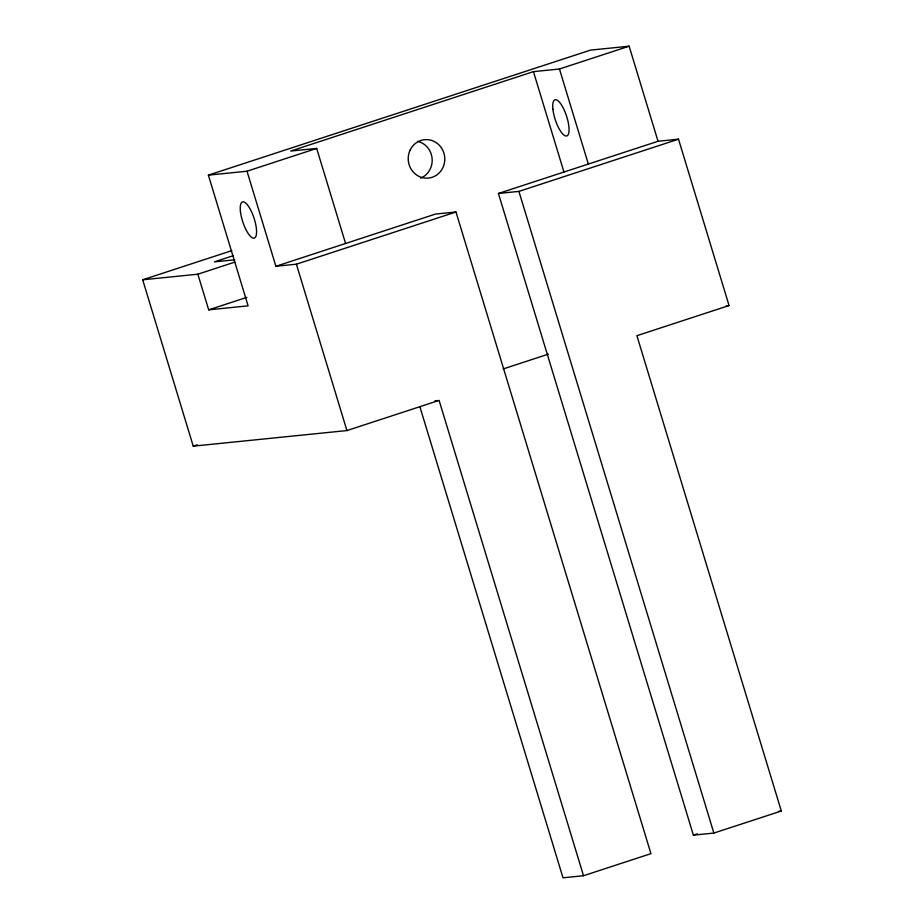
<?xml version="1.0" encoding="UTF-8"?>
<svg xmlns="http://www.w3.org/2000/svg" width="924" height="924" viewBox="0 0 924 924"><rect width="100%" height="100%" fill="white"/><g stroke="black" fill="none" stroke-linecap="round" stroke-linejoin="round"><path stroke-width="1.39" d="M208.385 175.133L247.008 171.217L275.895 266.274L435.493 214.068L455.982 211.989L650.935 853.661L583.506 875.721L439.096 400.404L346.927 430.561L193.232 446.153L142.689 279.799L197.863 274.197L208.697 309.84L248.106 305.844L208.385 175.133L590.517 50.115L629.14 46.2L658.027 141.268L678.516 139.178L729.059 305.544L636.902 335.689L781.311 811.006L713.871 833.067L693.381 835.146L498.429 193.474L658.027 141.268M629.14 46.2L559.459 69L533.448 71.633L290.679 151.051L316.689 148.417L345.576 243.474M247.008 171.217L316.689 148.417M142.689 279.799L231.716 250.67M233.206 255.694L214.333 261.873L234.858 259.794M197.863 274.197L234.846 262.093M275.895 266.274L296.385 264.195L455.982 211.989M498.429 193.474L518.918 191.395L678.516 139.178M208.697 309.84L246.835 297.366M193.232 446.153L197.343 444.814M503.153 368.953L548.406 354.146M693.381 835.146L697.424 833.829M726.218 305.832L729.059 305.544M434.996 400.82L437.722 400.542M778.574 811.284L781.311 811.006M583.506 875.721L563.005 877.8L419.854 406.618M559.459 69L588.345 164.056M533.448 71.633L563.963 172.083M518.918 191.395L713.871 833.067M296.385 264.195L346.927 430.561M417.764 141.36A19.288 18.284 84.2 0 1 432.132 158.789A19.288 18.284 84.2 0 1 420.616 178.17M552.91 109.286A19.046 5.937 71.9 0 0 566.412 136.024A19.046 5.937 71.9 0 0 563.351 108.224A19.046 5.937 71.9 0 0 552.91 109.286M240.425 211.446A19.046 5.937 71.9 0 0 253.938 238.184A19.046 5.937 71.9 0 0 250.866 210.383A19.046 5.937 71.9 0 0 240.425 211.446M410.233 149.884A19.288 18.284 84.2 0 0 427.408 178.147A19.288 18.284 84.2 0 0 441.88 148.602A19.288 18.284 84.2 0 0 410.233 149.884"/></g></svg>
